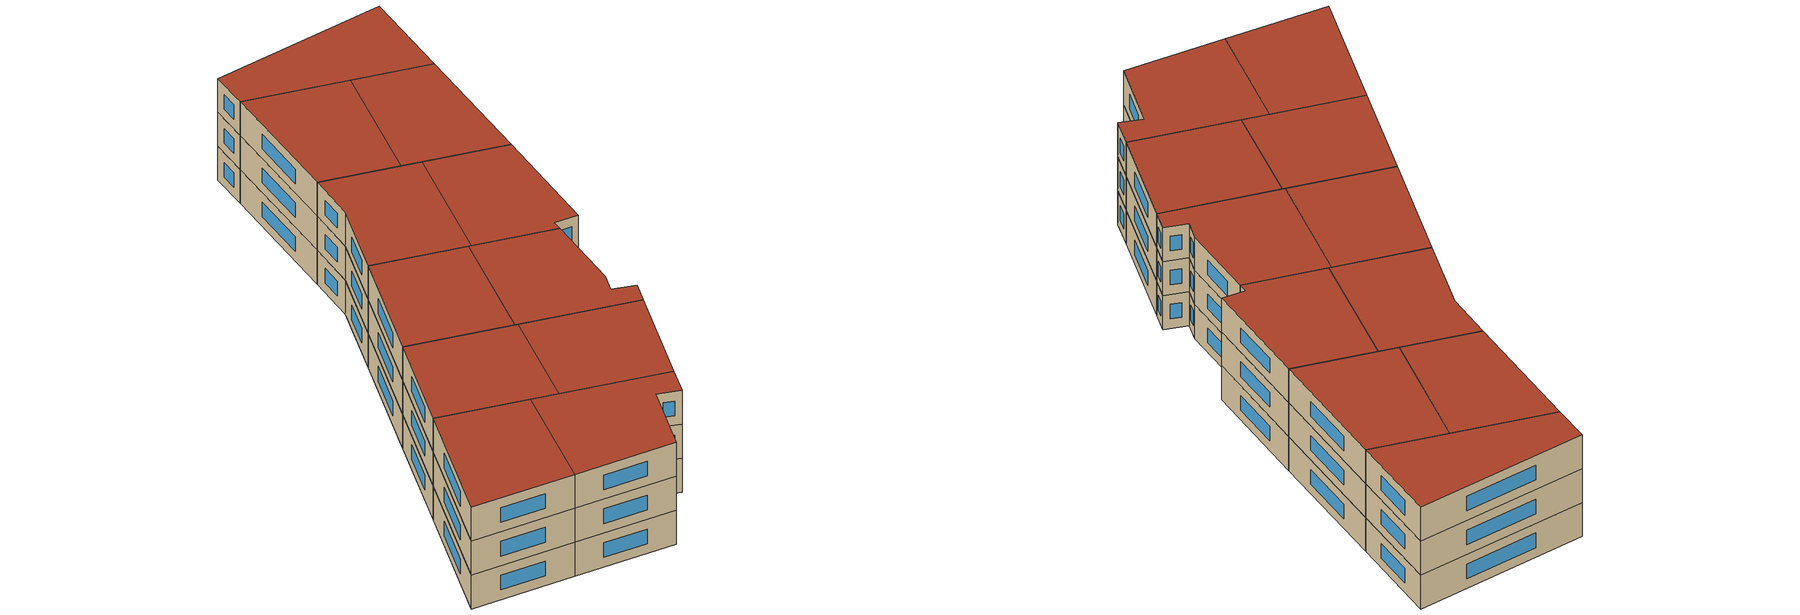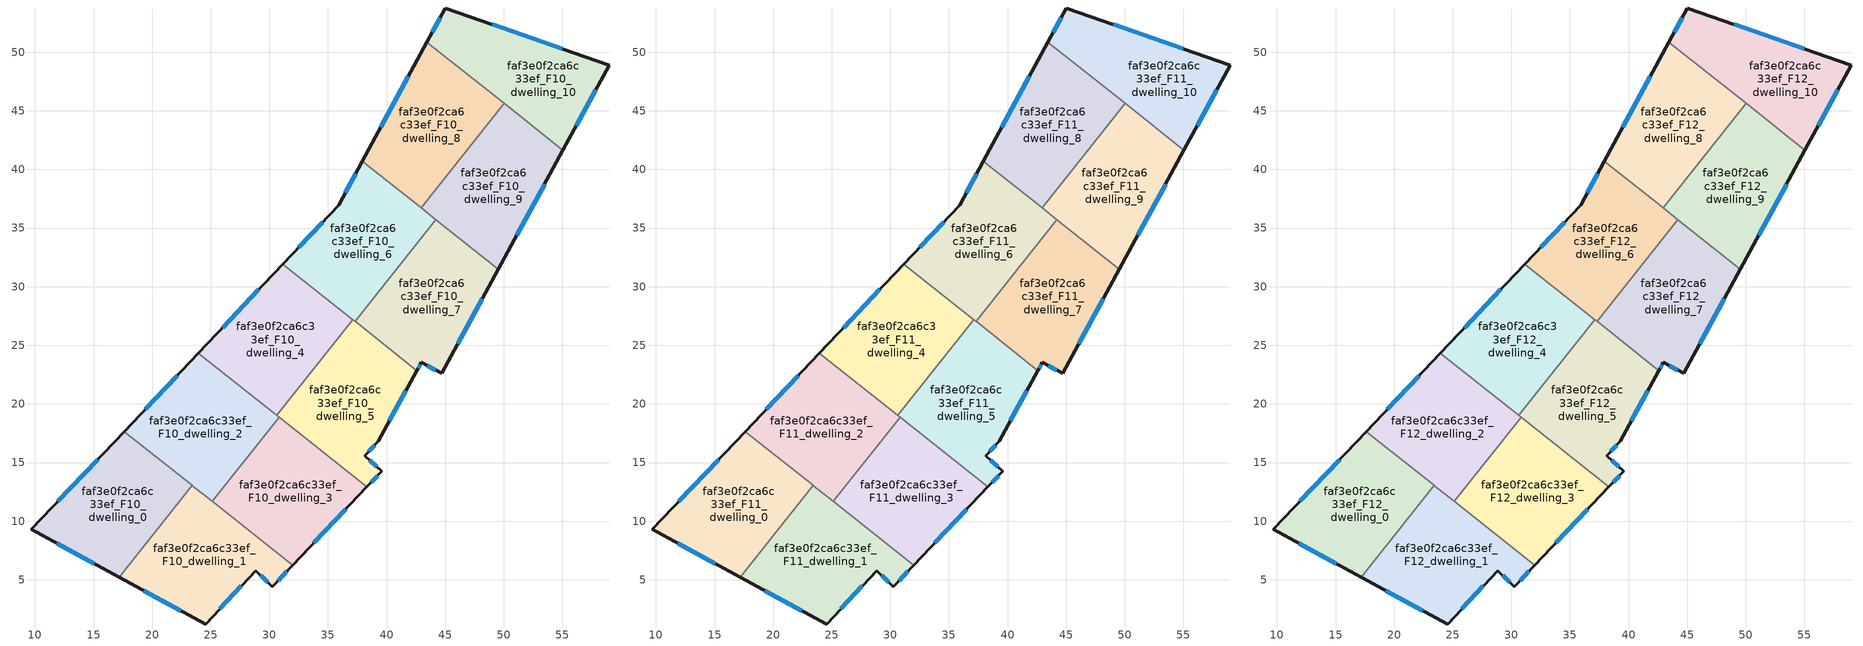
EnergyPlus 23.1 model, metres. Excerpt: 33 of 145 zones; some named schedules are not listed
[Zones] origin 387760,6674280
faf3e0f2ca6c33ef_F10_dwelling_0
 floor to faf3e0f2ca6c33ef_F9_dwelling_0 (EU_floor_Construction): 23.4,13.04 17.2,5.22 9.7,9.29 17.61,17.64 z30
 wall outside (EU_wall_Construction): 17.61,17.64 9.7,9.29 17.2,5.22 z30:33
 wall to faf3e0f2ca6c33ef_F10_dwelling_1 (EU_wall_Construction): 17.2,5.22 23.4,13.04 z30:33
 wall to faf3e0f2ca6c33ef_F10_dwelling_2 (EU_wall_Construction): 23.4,13.04 17.61,17.64 z30:33
 window (EU_Window_Construction): 11.84,8.13 15.05,6.38 / 15.35,15.25 11.96,11.67 z30.86:32.14
faf3e0f2ca6c33ef_F10_dwelling_1
 floor to faf3e0f2ca6c33ef_F9_dwelling_1 (EU_floor_Construction): 31.99,6.22 30.26,4.4 28.85,5.76 24.55,1.22 17.2,5.22 23.4,13.04 z30
 wall outside (EU_wall_Construction): 17.2,5.22 24.55,1.22 28.85,5.76 30.26,4.4 31.99,6.22 z30:33
 wall to faf3e0f2ca6c33ef_F10_dwelling_3 (EU_wall_Construction): 31.99,6.22 25.11,11.68 z30:33
 wall to faf3e0f2ca6c33ef_F10_dwelling_2 (EU_wall_Construction): 25.11,11.68 23.4,13.04 z30:33
 window (EU_Window_Construction): 19.3,4.08 22.45,2.36 / 30.76,4.92 31.49,5.7 / 29.25,5.37 29.86,4.79 / 25.78,2.52 27.62,4.46 z30.86:32.14
faf3e0f2ca6c33ef_F10_dwelling_10
 floor to faf3e0f2ca6c33ef_F9_dwelling_10 (EU_floor_Construction): 58.98,48.88 55.05,41.65 43.44,50.87 45.02,53.78 z30
 wall outside (EU_wall_Construction): 55.05,41.65 58.98,48.88 45.02,53.78 43.44,50.87 z30:33
 wall to faf3e0f2ca6c33ef_F10_dwelling_8 (EU_wall_Construction): 43.44,50.87 50.03,45.64 z30:33
 wall to faf3e0f2ca6c33ef_F10_dwelling_9 (EU_wall_Construction): 50.03,45.63 55.05,41.65 z30:33
 window (EU_Window_Construction): 54.99,50.28 49.01,52.38 / 56.17,43.72 57.86,46.82 / 44.57,52.95 43.89,51.7 z30.86:32.14
faf3e0f2ca6c33ef_F10_dwelling_2
 floor to faf3e0f2ca6c33ef_F9_dwelling_2 (EU_floor_Construction): 30.82,18.87 25.11,11.68 17.61,17.64 23.95,24.33 z30
 wall outside (EU_wall_Construction): 23.95,24.33 17.61,17.64 z30:33
 wall to faf3e0f2ca6c33ef_F10_dwelling_3 (EU_wall_Construction): 25.11,11.68 30.82,18.87 z30:33
 wall to faf3e0f2ca6c33ef_F10_dwelling_4 (EU_wall_Construction): 30.64,19.02 23.95,24.33 z30:33
 wall to faf3e0f2ca6c33ef_F10_dwelling_5 (EU_wall_Construction): 30.82,18.87 30.64,19.02 z30:33
 window (EU_Window_Construction): 22.14,22.42 19.42,19.55 z30.86:32.14
faf3e0f2ca6c33ef_F10_dwelling_3
 floor to faf3e0f2ca6c33ef_F9_dwelling_3 (EU_floor_Construction): 38.33,12.92 31.99,6.22 25.11,11.68 30.82,18.87 z30
 wall outside (EU_wall_Construction): 31.99,6.22 38.33,12.92 z30:33
 wall to faf3e0f2ca6c33ef_F10_dwelling_5 (EU_wall_Construction): 38.33,12.92 30.82,18.87 z30:33
 window (EU_Window_Construction): 33.8,8.14 36.52,11 z30.86:32.14
faf3e0f2ca6c33ef_F10_dwelling_4
 floor to faf3e0f2ca6c33ef_F9_dwelling_4 (EU_floor_Construction): 37.12,27.19 30.64,19.02 23.95,24.33 31.15,31.93 z30
 wall outside (EU_wall_Construction): 31.15,31.93 23.95,24.33 z30:33
 wall to faf3e0f2ca6c33ef_F10_dwelling_5 (EU_wall_Construction): 30.64,19.02 37.12,27.19 z30:33
 wall to faf3e0f2ca6c33ef_F10_dwelling_6 (EU_wall_Construction): 37.12,27.19 31.15,31.93 z30:33
 window (EU_Window_Construction): 29.09,29.76 26,26.5 z30.86:32.14
faf3e0f2ca6c33ef_F10_dwelling_5
 floor to faf3e0f2ca6c33ef_F9_dwelling_5 (EU_floor_Construction): 42.59,22.85 39.31,16.83 38.15,15.59 39.59,14.25 38.33,12.92 30.64,19.02 37.12,27.19 z30
 wall outside (EU_wall_Construction): 38.33,12.92 39.59,14.25 38.15,15.59 39.31,16.83 42.59,22.85 z30:33
 wall to faf3e0f2ca6c33ef_F10_dwelling_7 (EU_wall_Construction): 42.59,22.85 37.31,27.04 z30:33
 wall to faf3e0f2ca6c33ef_F10_dwelling_6 (EU_wall_Construction): 37.31,27.04 37.12,27.19 z30:33
 window (EU_Window_Construction): 40.25,18.55 41.65,21.13 / 38.48,15.94 38.98,16.47 / 39.18,14.63 38.56,15.21 / 38.69,13.3 39.23,13.87 z30.86:32.14
faf3e0f2ca6c33ef_F10_dwelling_6
 floor to faf3e0f2ca6c33ef_F9_dwelling_6 (EU_floor_Construction): 44.21,35.72 37.31,27.04 31.15,31.93 35.9,36.95 37.93,40.71 z30
 wall outside (EU_wall_Construction): 37.93,40.71 35.9,36.95 31.15,31.93 z30:33
 wall to faf3e0f2ca6c33ef_F10_dwelling_7 (EU_wall_Construction): 37.31,27.04 44.21,35.72 z30:33
 wall to faf3e0f2ca6c33ef_F10_dwelling_8 (EU_wall_Construction): 42.95,36.72 37.93,40.71 z30:33
 wall to faf3e0f2ca6c33ef_F10_dwelling_9 (EU_wall_Construction): 44.21,35.72 42.95,36.72 z30:33
 window (EU_Window_Construction): 37.35,39.63 36.48,38.03 / 34.54,35.52 32.5,33.37 z30.86:32.14
faf3e0f2ca6c33ef_F10_dwelling_7
 floor to faf3e0f2ca6c33ef_F9_dwelling_7 (EU_floor_Construction): 49.54,31.5 44.7,22.6 42.97,23.54 42.59,22.85 37.31,27.04 44.21,35.72 z30
 wall outside (EU_wall_Construction): 42.59,22.85 42.97,23.54 44.7,22.6 49.54,31.5 z30:33
 wall to faf3e0f2ca6c33ef_F10_dwelling_9 (EU_wall_Construction): 49.54,31.5 44.21,35.72 z30:33
 window (EU_Window_Construction): 46.08,25.14 48.16,28.96 / 43.46,23.27 44.21,22.87 / 42.7,23.05 42.86,23.34 z30.86:32.14
faf3e0f2ca6c33ef_F10_dwelling_8
 floor to faf3e0f2ca6c33ef_F9_dwelling_8 (EU_floor_Construction): 50.03,45.63 42.95,36.72 37.93,40.71 43.44,50.87 z30
 wall outside (EU_wall_Construction): 43.44,50.87 37.93,40.71 z30:33
 wall to faf3e0f2ca6c33ef_F10_dwelling_9 (EU_wall_Construction): 42.95,36.72 50.03,45.63 z30:33
 window (EU_Window_Construction): 41.87,47.96 39.51,43.61 z30.86:32.14
faf3e0f2ca6c33ef_F10_dwelling_9
 floor to faf3e0f2ca6c33ef_F9_dwelling_9 (EU_floor_Construction): 55.05,41.65 49.54,31.5 42.95,36.72 50.03,45.63 z30
 wall outside (EU_wall_Construction): 49.54,31.5 55.05,41.65 z30:33
 window (EU_Window_Construction): 51.11,34.4 53.47,38.75 z30.86:32.14
faf3e0f2ca6c33ef_F11_dwelling_0
 floor to faf3e0f2ca6c33ef_F10_dwelling_0 (EU_floor_Construction): 23.4,13.04 17.2,5.22 9.7,9.29 17.61,17.64 z33
 wall outside (EU_wall_Construction): 17.61,17.64 9.7,9.29 17.2,5.22 z33:36
 wall to faf3e0f2ca6c33ef_F11_dwelling_1 (EU_wall_Construction): 17.2,5.22 23.4,13.04 z33:36
 wall to faf3e0f2ca6c33ef_F11_dwelling_2 (EU_wall_Construction): 23.4,13.04 17.61,17.64 z33:36
 window (EU_Window_Construction): 11.84,8.13 15.05,6.38 / 15.35,15.25 11.96,11.67 z33.86:35.14
faf3e0f2ca6c33ef_F11_dwelling_1
 floor to faf3e0f2ca6c33ef_F10_dwelling_1 (EU_floor_Construction): 31.99,6.22 30.26,4.4 28.85,5.76 24.55,1.22 17.2,5.22 23.4,13.04 z33
 wall outside (EU_wall_Construction): 17.2,5.22 24.55,1.22 28.85,5.76 30.26,4.4 31.99,6.22 z33:36
 wall to faf3e0f2ca6c33ef_F11_dwelling_3 (EU_wall_Construction): 31.99,6.22 25.11,11.68 z33:36
 wall to faf3e0f2ca6c33ef_F11_dwelling_2 (EU_wall_Construction): 25.11,11.68 23.4,13.04 z33:36
 window (EU_Window_Construction): 19.3,4.08 22.45,2.36 / 30.76,4.92 31.49,5.7 / 29.25,5.37 29.86,4.79 / 25.78,2.52 27.62,4.46 z33.86:35.14
faf3e0f2ca6c33ef_F11_dwelling_10
 floor to faf3e0f2ca6c33ef_F10_dwelling_10 (EU_floor_Construction): 58.98,48.88 55.05,41.65 43.44,50.87 45.02,53.78 z33
 wall outside (EU_wall_Construction): 55.05,41.65 58.98,48.88 45.02,53.78 43.44,50.87 z33:36
 wall to faf3e0f2ca6c33ef_F11_dwelling_8 (EU_wall_Construction): 43.44,50.87 50.03,45.64 z33:36
 wall to faf3e0f2ca6c33ef_F11_dwelling_9 (EU_wall_Construction): 50.03,45.63 55.05,41.65 z33:36
 window (EU_Window_Construction): 54.99,50.28 49.01,52.38 / 56.17,43.72 57.86,46.82 / 44.57,52.95 43.89,51.7 z33.86:35.14
faf3e0f2ca6c33ef_F11_dwelling_2
 floor to faf3e0f2ca6c33ef_F10_dwelling_2 (EU_floor_Construction): 30.82,18.87 25.11,11.68 17.61,17.64 23.95,24.33 z33
 wall outside (EU_wall_Construction): 23.95,24.33 17.61,17.64 z33:36
 wall to faf3e0f2ca6c33ef_F11_dwelling_3 (EU_wall_Construction): 25.11,11.68 30.82,18.87 z33:36
 wall to faf3e0f2ca6c33ef_F11_dwelling_4 (EU_wall_Construction): 30.64,19.02 23.95,24.33 z33:36
 wall to faf3e0f2ca6c33ef_F11_dwelling_5 (EU_wall_Construction): 30.82,18.87 30.64,19.02 z33:36
 window (EU_Window_Construction): 22.14,22.42 19.42,19.55 z33.86:35.14
faf3e0f2ca6c33ef_F11_dwelling_3
 floor to faf3e0f2ca6c33ef_F10_dwelling_3 (EU_floor_Construction): 38.33,12.92 31.99,6.22 25.11,11.68 30.82,18.87 z33
 wall outside (EU_wall_Construction): 31.99,6.22 38.33,12.92 z33:36
 wall to faf3e0f2ca6c33ef_F11_dwelling_5 (EU_wall_Construction): 38.33,12.92 30.82,18.87 z33:36
 window (EU_Window_Construction): 33.8,8.14 36.52,11 z33.86:35.14
faf3e0f2ca6c33ef_F11_dwelling_4
 floor to faf3e0f2ca6c33ef_F10_dwelling_4 (EU_floor_Construction): 37.12,27.19 30.64,19.02 23.95,24.33 31.15,31.93 z33
 wall outside (EU_wall_Construction): 31.15,31.93 23.95,24.33 z33:36
 wall to faf3e0f2ca6c33ef_F11_dwelling_5 (EU_wall_Construction): 30.64,19.02 37.12,27.19 z33:36
 wall to faf3e0f2ca6c33ef_F11_dwelling_6 (EU_wall_Construction): 37.12,27.19 31.15,31.93 z33:36
 window (EU_Window_Construction): 29.09,29.76 26,26.5 z33.86:35.14
faf3e0f2ca6c33ef_F11_dwelling_5
 floor to faf3e0f2ca6c33ef_F10_dwelling_5 (EU_floor_Construction): 42.59,22.85 39.31,16.83 38.15,15.59 39.59,14.25 38.33,12.92 30.64,19.02 37.12,27.19 z33
 wall outside (EU_wall_Construction): 38.33,12.92 39.59,14.25 38.15,15.59 39.31,16.83 42.59,22.85 z33:36
 wall to faf3e0f2ca6c33ef_F11_dwelling_7 (EU_wall_Construction): 42.59,22.85 37.31,27.04 z33:36
 wall to faf3e0f2ca6c33ef_F11_dwelling_6 (EU_wall_Construction): 37.31,27.04 37.12,27.19 z33:36
 window (EU_Window_Construction): 40.25,18.55 41.65,21.13 / 38.48,15.94 38.98,16.47 / 39.18,14.63 38.56,15.21 / 38.69,13.3 39.23,13.87 z33.86:35.14
faf3e0f2ca6c33ef_F11_dwelling_6
 floor to faf3e0f2ca6c33ef_F10_dwelling_6 (EU_floor_Construction): 44.21,35.72 37.31,27.04 31.15,31.93 35.9,36.95 37.93,40.71 z33
 wall outside (EU_wall_Construction): 37.93,40.71 35.9,36.95 31.15,31.93 z33:36
 wall to faf3e0f2ca6c33ef_F11_dwelling_7 (EU_wall_Construction): 37.31,27.04 44.21,35.72 z33:36
 wall to faf3e0f2ca6c33ef_F11_dwelling_8 (EU_wall_Construction): 42.95,36.72 37.93,40.71 z33:36
 wall to faf3e0f2ca6c33ef_F11_dwelling_9 (EU_wall_Construction): 44.21,35.72 42.95,36.72 z33:36
 window (EU_Window_Construction): 37.35,39.63 36.48,38.03 / 34.54,35.52 32.5,33.37 z33.86:35.14
faf3e0f2ca6c33ef_F11_dwelling_7
 floor to faf3e0f2ca6c33ef_F10_dwelling_7 (EU_floor_Construction): 49.54,31.5 44.7,22.6 42.97,23.54 42.59,22.85 37.31,27.04 44.21,35.72 z33
 wall outside (EU_wall_Construction): 42.59,22.85 42.97,23.54 44.7,22.6 49.54,31.5 z33:36
 wall to faf3e0f2ca6c33ef_F11_dwelling_9 (EU_wall_Construction): 49.54,31.5 44.21,35.72 z33:36
 window (EU_Window_Construction): 46.08,25.14 48.16,28.96 / 43.46,23.27 44.21,22.87 / 42.7,23.05 42.86,23.34 z33.86:35.14
faf3e0f2ca6c33ef_F11_dwelling_8
 floor to faf3e0f2ca6c33ef_F10_dwelling_8 (EU_floor_Construction): 50.03,45.63 42.95,36.72 37.93,40.71 43.44,50.87 z33
 wall outside (EU_wall_Construction): 43.44,50.87 37.93,40.71 z33:36
 wall to faf3e0f2ca6c33ef_F11_dwelling_9 (EU_wall_Construction): 42.95,36.72 50.03,45.63 z33:36
 window (EU_Window_Construction): 41.87,47.96 39.51,43.61 z33.86:35.14
faf3e0f2ca6c33ef_F11_dwelling_9
 floor to faf3e0f2ca6c33ef_F10_dwelling_9 (EU_floor_Construction): 55.05,41.65 49.54,31.5 42.95,36.72 50.03,45.63 z33
 wall outside (EU_wall_Construction): 49.54,31.5 55.05,41.65 z33:36
 window (EU_Window_Construction): 51.11,34.4 53.47,38.75 z33.86:35.14
faf3e0f2ca6c33ef_F12_dwelling_0
 floor to faf3e0f2ca6c33ef_F11_dwelling_0 (EU_floor_Construction): 23.4,13.04 17.2,5.22 9.7,9.29 17.61,17.64 z36
 wall outside (EU_wall_Construction): 17.61,17.64 9.7,9.29 17.2,5.22 z36:39
 wall to faf3e0f2ca6c33ef_F12_dwelling_1 (EU_wall_Construction): 17.2,5.22 23.4,13.04 z36:39
 wall to faf3e0f2ca6c33ef_F12_dwelling_2 (EU_wall_Construction): 23.4,13.04 17.61,17.64 z36:39
 window (EU_Window_Construction): 11.84,8.13 15.05,6.38 / 15.35,15.25 11.96,11.67 z36.86:38.14
 roof outside (EU_roof_Construction): 17.2,5.22 23.4,13.04 17.61,17.64 9.7,9.29 z39
faf3e0f2ca6c33ef_F12_dwelling_1
 floor to faf3e0f2ca6c33ef_F11_dwelling_1 (EU_floor_Construction): 31.99,6.22 30.26,4.4 28.85,5.76 24.55,1.22 17.2,5.22 23.4,13.04 z36
 wall outside (EU_wall_Construction): 17.2,5.22 24.55,1.22 28.85,5.76 30.26,4.4 31.99,6.22 z36:39
 wall to faf3e0f2ca6c33ef_F12_dwelling_3 (EU_wall_Construction): 31.99,6.22 25.11,11.68 z36:39
 wall to faf3e0f2ca6c33ef_F12_dwelling_2 (EU_wall_Construction): 25.11,11.68 23.4,13.04 z36:39
 window (EU_Window_Construction): 19.3,4.08 22.45,2.36 / 30.76,4.92 31.49,5.7 / 29.25,5.37 29.86,4.79 / 25.78,2.52 27.62,4.46 z36.86:38.14
 roof outside (EU_roof_Construction): 30.26,4.4 31.99,6.22 23.4,13.04 17.2,5.22 24.55,1.22 28.85,5.76 z39
faf3e0f2ca6c33ef_F12_dwelling_10
 floor to faf3e0f2ca6c33ef_F11_dwelling_10 (EU_floor_Construction): 58.98,48.88 55.05,41.65 43.44,50.87 45.02,53.78 z36
 wall outside (EU_wall_Construction): 55.05,41.65 58.98,48.88 45.02,53.78 43.44,50.87 z36:39
 wall to faf3e0f2ca6c33ef_F12_dwelling_8 (EU_wall_Construction): 43.44,50.87 50.03,45.64 z36:39
 wall to faf3e0f2ca6c33ef_F12_dwelling_9 (EU_wall_Construction): 50.03,45.63 55.05,41.65 z36:39
 window (EU_Window_Construction): 54.99,50.28 49.01,52.38 / 56.17,43.72 57.86,46.82 / 44.57,52.95 43.89,51.7 z36.86:38.14
 roof outside (EU_roof_Construction): 55.05,41.65 58.98,48.88 45.02,53.78 43.44,50.87 z39
faf3e0f2ca6c33ef_F12_dwelling_2
 floor to faf3e0f2ca6c33ef_F11_dwelling_2 (EU_floor_Construction): 30.82,18.87 25.11,11.68 17.61,17.64 23.95,24.33 z36
 wall outside (EU_wall_Construction): 23.95,24.33 17.61,17.64 z36:39
 wall to faf3e0f2ca6c33ef_F12_dwelling_3 (EU_wall_Construction): 25.11,11.68 30.82,18.87 z36:39
 wall to faf3e0f2ca6c33ef_F12_dwelling_4 (EU_wall_Construction): 30.64,19.02 23.95,24.33 z36:39
 wall to faf3e0f2ca6c33ef_F12_dwelling_5 (EU_wall_Construction): 30.82,18.87 30.64,19.02 z36:39
 window (EU_Window_Construction): 22.14,22.42 19.42,19.55 z36.86:38.14
 roof outside (EU_roof_Construction): 25.11,11.68 30.82,18.87 23.95,24.33 17.61,17.64 z39
faf3e0f2ca6c33ef_F12_dwelling_3
 floor to faf3e0f2ca6c33ef_F11_dwelling_3 (EU_floor_Construction): 38.33,12.92 31.99,6.22 25.11,11.68 30.82,18.87 z36
 wall outside (EU_wall_Construction): 31.99,6.22 38.33,12.92 z36:39
 wall to faf3e0f2ca6c33ef_F12_dwelling_5 (EU_wall_Construction): 38.33,12.92 30.82,18.87 z36:39
 window (EU_Window_Construction): 33.8,8.14 36.52,11 z36.86:38.14
 roof outside (EU_roof_Construction): 31.99,6.22 38.33,12.92 30.82,18.87 25.11,11.68 z39
faf3e0f2ca6c33ef_F12_dwelling_4
 floor to faf3e0f2ca6c33ef_F11_dwelling_4 (EU_floor_Construction): 37.12,27.19 30.64,19.02 23.95,24.33 31.15,31.93 z36
 wall outside (EU_wall_Construction): 31.15,31.93 23.95,24.33 z36:39
 wall to faf3e0f2ca6c33ef_F12_dwelling_5 (EU_wall_Construction): 30.64,19.02 37.12,27.19 z36:39
 wall to faf3e0f2ca6c33ef_F12_dwelling_6 (EU_wall_Construction): 37.12,27.19 31.15,31.93 z36:39
 window (EU_Window_Construction): 29.09,29.76 26,26.5 z36.86:38.14
 roof outside (EU_roof_Construction): 30.64,19.02 37.12,27.19 31.15,31.93 23.95,24.33 z39
faf3e0f2ca6c33ef_F12_dwelling_5
 floor to faf3e0f2ca6c33ef_F11_dwelling_5 (EU_floor_Construction): 42.59,22.85 39.31,16.83 38.15,15.59 39.59,14.25 38.33,12.92 30.64,19.02 37.12,27.19 z36
 wall outside (EU_wall_Construction): 38.33,12.92 39.59,14.25 38.15,15.59 39.31,16.83 42.59,22.85 z36:39
 wall to faf3e0f2ca6c33ef_F12_dwelling_7 (EU_wall_Construction): 42.59,22.85 37.31,27.04 z36:39
 wall to faf3e0f2ca6c33ef_F12_dwelling_6 (EU_wall_Construction): 37.31,27.04 37.12,27.19 z36:39
 window (EU_Window_Construction): 40.25,18.55 41.65,21.13 / 38.48,15.94 38.98,16.47 / 39.18,14.63 38.56,15.21 / 38.69,13.3 39.23,13.87 z36.86:38.14
 roof outside (EU_roof_Construction): 39.59,14.25 38.15,15.59 39.31,16.83 42.59,22.85 37.12,27.19 30.64,19.02 38.33,12.92 z39
faf3e0f2ca6c33ef_F12_dwelling_6
 floor to faf3e0f2ca6c33ef_F11_dwelling_6 (EU_floor_Construction): 44.21,35.72 37.31,27.04 31.15,31.93 35.9,36.95 37.93,40.71 z36
 wall outside (EU_wall_Construction): 37.93,40.71 35.9,36.95 31.15,31.93 z36:39
 wall to faf3e0f2ca6c33ef_F12_dwelling_7 (EU_wall_Construction): 37.31,27.04 44.21,35.72 z36:39
 wall to faf3e0f2ca6c33ef_F12_dwelling_8 (EU_wall_Construction): 42.95,36.72 37.93,40.71 z36:39
 wall to faf3e0f2ca6c33ef_F12_dwelling_9 (EU_wall_Construction): 44.21,35.72 42.95,36.72 z36:39
 window (EU_Window_Construction): 37.35,39.63 36.48,38.03 / 34.54,35.52 32.5,33.37 z36.86:38.14
 roof outside (EU_roof_Construction): 37.31,27.04 44.21,35.72 37.93,40.71 35.9,36.95 31.15,31.93 z39
faf3e0f2ca6c33ef_F12_dwelling_7
 floor to faf3e0f2ca6c33ef_F11_dwelling_7 (EU_floor_Construction): 49.54,31.5 44.7,22.6 42.97,23.54 42.59,22.85 37.31,27.04 44.21,35.72 z36
 wall outside (EU_wall_Construction): 42.59,22.85 42.97,23.54 44.7,22.6 49.54,31.5 z36:39
 wall to faf3e0f2ca6c33ef_F12_dwelling_9 (EU_wall_Construction): 49.54,31.5 44.21,35.72 z36:39
 window (EU_Window_Construction): 46.08,25.14 48.16,28.96 / 43.46,23.27 44.21,22.87 / 42.7,23.05 42.86,23.34 z36.86:38.14
 roof outside (EU_roof_Construction): 44.7,22.6 49.54,31.5 44.21,35.72 37.31,27.04 42.59,22.85 42.97,23.54 z39
faf3e0f2ca6c33ef_F12_dwelling_8
 floor to faf3e0f2ca6c33ef_F11_dwelling_8 (EU_floor_Construction): 50.03,45.63 42.95,36.72 37.93,40.71 43.44,50.87 z36
 wall outside (EU_wall_Construction): 43.44,50.87 37.93,40.71 z36:39
 wall to faf3e0f2ca6c33ef_F12_dwelling_9 (EU_wall_Construction): 42.95,36.72 50.03,45.63 z36:39
 window (EU_Window_Construction): 41.87,47.96 39.51,43.61 z36.86:38.14
 roof outside (EU_roof_Construction): 42.95,36.72 50.03,45.63 43.44,50.87 37.93,40.71 z39
faf3e0f2ca6c33ef_F12_dwelling_9
 floor to faf3e0f2ca6c33ef_F11_dwelling_9 (EU_floor_Construction): 55.05,41.65 49.54,31.5 42.95,36.72 50.03,45.63 z36
 wall outside (EU_wall_Construction): 49.54,31.5 55.05,41.65 z36:39
 window (EU_Window_Construction): 51.11,34.4 53.47,38.75 z36.86:38.14
 roof outside (EU_roof_Construction): 49.54,31.5 55.05,41.65 50.03,45.63 42.95,36.72 z39
[Building]
EU S2 Campaign: North Axis=0; Terrain=City; Solar Distribution=FullExterior
[Site:Location]
Helsinki-Vantaa.AP: Latitude=60.317; Longitude=24.963; Time Zone=2; Elevation=54.6
[SizingPeriod:WeatherFileDays]
AnnualSizingPeriod: Begin Month=1; Begin Day of Month=1; End Month=12; End Day of Month=31; Day of Week for Start Day=Monday; Use Weather File Daylight Saving Period=No; Use Weather File Rain and Snow Indicators=No
[MATERIAL]
EU_InternalMass_Material: Roughness=MediumRough; Thickness=0.1; Conductivity=1; Density=1800; Specific Heat=900; Thermal Absorptance=0.9; Solar Absorptance=0.7; Visible Absorptance=0.7
[MATERIAL:NOMASS] Roughness=MediumRough; Thermal Absorptance=0.9; Solar Absorptance=0.7; Visible Absorptance=0.7
Name | Thermal Resistance
EU_wall_NoMass | 5.91765
EU_roof_NoMass | 11.1778
EU_floor_NoMass | 6.2875
[WINDOWMATERIAL:SIMPLEGLAZINGSYSTEM]
EU_Window_SimpleGlazing: UFactor=0.994035; Solar Heat Gain Coefficient=0.7; Visible Transmittance=0.7
[CONSTRUCTION]
EU_wall_Construction: EU_wall_NoMass
EU_roof_Construction: EU_roof_NoMass
EU_floor_Construction: EU_floor_NoMass
EU_Window_Construction: EU_Window_SimpleGlazing
EU_InternalMass_Construction: EU_InternalMass_Material
[ZONE] Type=1; Multiplier=1; Ceiling Height=autocalculate; Floor Area=autocalculate; Part of Total Floor Area=Yes
Name | Volume
faf3e0f2ca6c33ef_F10_dwelling_0; faf3e0f2ca6c33ef_F11_dwelling_0; faf3e0f2ca6c33ef_F12_dwelling_0 | 252.906
faf3e0f2ca6c33ef_F10_dwelling_1; faf3e0f2ca6c33ef_F11_dwelling_1; faf3e0f2ca6c33ef_F12_dwelling_1; faf3e0f2ca6c33ef_F10_dwelling_9; faf3e0f2ca6c33ef_F11_dwelling_9; faf3e0f2ca6c33ef_F12_dwelling_9 | 252.913
faf3e0f2ca6c33ef_F10_dwelling_10; faf3e0f2ca6c33ef_F11_dwelling_10; faf3e0f2ca6c33ef_F12_dwelling_10 | 252.929
faf3e0f2ca6c33ef_F10_dwelling_2; faf3e0f2ca6c33ef_F11_dwelling_2; faf3e0f2ca6c33ef_F12_dwelling_2 | 252.935
faf3e0f2ca6c33ef_F10_dwelling_3; faf3e0f2ca6c33ef_F11_dwelling_3; faf3e0f2ca6c33ef_F12_dwelling_3 | 252.914
faf3e0f2ca6c33ef_F10_dwelling_4; faf3e0f2ca6c33ef_F11_dwelling_4; faf3e0f2ca6c33ef_F12_dwelling_4 | 252.932
faf3e0f2ca6c33ef_F10_dwelling_5; faf3e0f2ca6c33ef_F11_dwelling_5; faf3e0f2ca6c33ef_F12_dwelling_5 | 252.905
faf3e0f2ca6c33ef_F10_dwelling_6; faf3e0f2ca6c33ef_F11_dwelling_6; faf3e0f2ca6c33ef_F12_dwelling_6; faf3e0f2ca6c33ef_F10_dwelling_8; faf3e0f2ca6c33ef_F11_dwelling_8; faf3e0f2ca6c33ef_F12_dwelling_8 | 252.928
faf3e0f2ca6c33ef_F10_dwelling_7; faf3e0f2ca6c33ef_F11_dwelling_7; faf3e0f2ca6c33ef_F12_dwelling_7 | 252.897
[INTERNALMASS] Construction=EU_InternalMass_Construction
Name | Zone or ZoneList | Surface Area
faf3e0f2ca6c33ef_F10_dwelling_0_EU_InternalMass | faf3e0f2ca6c33ef_F10_dwelling_0 | 84.3008
faf3e0f2ca6c33ef_F10_dwelling_1_EU_InternalMass | faf3e0f2ca6c33ef_F10_dwelling_1 | 84.3035
faf3e0f2ca6c33ef_F10_dwelling_2_EU_InternalMass | faf3e0f2ca6c33ef_F10_dwelling_2 | 84.3136
faf3e0f2ca6c33ef_F10_dwelling_3_EU_InternalMass | faf3e0f2ca6c33ef_F10_dwelling_3 | 84.3043
faf3e0f2ca6c33ef_F10_dwelling_4_EU_InternalMass | faf3e0f2ca6c33ef_F10_dwelling_4 | 84.3111
faf3e0f2ca6c33ef_F10_dwelling_5_EU_InternalMass | faf3e0f2ca6c33ef_F10_dwelling_5 | 84.3019
faf3e0f2ca6c33ef_F10_dwelling_6_EU_InternalMass | faf3e0f2ca6c33ef_F10_dwelling_6 | 84.3084
faf3e0f2ca6c33ef_F10_dwelling_7_EU_InternalMass | faf3e0f2ca6c33ef_F10_dwelling_7 | 84.2996
faf3e0f2ca6c33ef_F10_dwelling_8_EU_InternalMass | faf3e0f2ca6c33ef_F10_dwelling_8 | 84.3101
faf3e0f2ca6c33ef_F10_dwelling_9_EU_InternalMass | faf3e0f2ca6c33ef_F10_dwelling_9 | 84.3055
faf3e0f2ca6c33ef_F10_dwelling_10_EU_InternalMass | faf3e0f2ca6c33ef_F10_dwelling_10 | 84.3094
faf3e0f2ca6c33ef_F11_dwelling_0_EU_InternalMass | faf3e0f2ca6c33ef_F11_dwelling_0 | 84.3008
faf3e0f2ca6c33ef_F11_dwelling_1_EU_InternalMass | faf3e0f2ca6c33ef_F11_dwelling_1 | 84.3035
faf3e0f2ca6c33ef_F11_dwelling_2_EU_InternalMass | faf3e0f2ca6c33ef_F11_dwelling_2 | 84.3136
faf3e0f2ca6c33ef_F11_dwelling_3_EU_InternalMass | faf3e0f2ca6c33ef_F11_dwelling_3 | 84.3043
faf3e0f2ca6c33ef_F11_dwelling_4_EU_InternalMass | faf3e0f2ca6c33ef_F11_dwelling_4 | 84.3111
faf3e0f2ca6c33ef_F11_dwelling_5_EU_InternalMass | faf3e0f2ca6c33ef_F11_dwelling_5 | 84.3019
faf3e0f2ca6c33ef_F11_dwelling_6_EU_InternalMass | faf3e0f2ca6c33ef_F11_dwelling_6 | 84.3084
faf3e0f2ca6c33ef_F11_dwelling_7_EU_InternalMass | faf3e0f2ca6c33ef_F11_dwelling_7 | 84.2996
faf3e0f2ca6c33ef_F11_dwelling_8_EU_InternalMass | faf3e0f2ca6c33ef_F11_dwelling_8 | 84.3101
faf3e0f2ca6c33ef_F11_dwelling_9_EU_InternalMass | faf3e0f2ca6c33ef_F11_dwelling_9 | 84.3055
faf3e0f2ca6c33ef_F11_dwelling_10_EU_InternalMass | faf3e0f2ca6c33ef_F11_dwelling_10 | 84.3094
faf3e0f2ca6c33ef_F12_dwelling_0_EU_InternalMass | faf3e0f2ca6c33ef_F12_dwelling_0 | 84.3008
faf3e0f2ca6c33ef_F12_dwelling_1_EU_InternalMass | faf3e0f2ca6c33ef_F12_dwelling_1 | 84.3035
faf3e0f2ca6c33ef_F12_dwelling_2_EU_InternalMass | faf3e0f2ca6c33ef_F12_dwelling_2 | 84.3136
faf3e0f2ca6c33ef_F12_dwelling_3_EU_InternalMass | faf3e0f2ca6c33ef_F12_dwelling_3 | 84.3043
faf3e0f2ca6c33ef_F12_dwelling_4_EU_InternalMass | faf3e0f2ca6c33ef_F12_dwelling_4 | 84.3111
faf3e0f2ca6c33ef_F12_dwelling_5_EU_InternalMass | faf3e0f2ca6c33ef_F12_dwelling_5 | 84.3019
faf3e0f2ca6c33ef_F12_dwelling_6_EU_InternalMass | faf3e0f2ca6c33ef_F12_dwelling_6 | 84.3084
faf3e0f2ca6c33ef_F12_dwelling_7_EU_InternalMass | faf3e0f2ca6c33ef_F12_dwelling_7 | 84.2996
faf3e0f2ca6c33ef_F12_dwelling_8_EU_InternalMass | faf3e0f2ca6c33ef_F12_dwelling_8 | 84.3101
faf3e0f2ca6c33ef_F12_dwelling_9_EU_InternalMass | faf3e0f2ca6c33ef_F12_dwelling_9 | 84.3055
faf3e0f2ca6c33ef_F12_dwelling_10_EU_InternalMass | faf3e0f2ca6c33ef_F12_dwelling_10 | 84.3094
[OTHEREQUIPMENT] Fuel Type=Electricity; Design Level Calculation Method=Watts/Area; Power per Zone Floor Area=1; Fraction Latent=0; Fraction Radiant=0; Fraction Lost=0; Carbon Dioxide Generation Rate=0; EndUse Subcategory=EU_Step8_InternalGains
Name | Zone or ZoneList or Space or SpaceList | Schedule
EU_Step8_InternalGain_faf3e0f2ca6c33ef_F10_dwelling_0_f000 | faf3e0f2ca6c33ef_F10_dwelling_0 | EU_Step8_GainSchedule_faf3e0f2ca6c33ef_F10_dwelling_0_f000
EU_Step8_InternalGain_faf3e0f2ca6c33ef_F10_dwelling_1_f000 | faf3e0f2ca6c33ef_F10_dwelling_1 | EU_Step8_GainSchedule_faf3e0f2ca6c33ef_F10_dwelling_1_f000
EU_Step8_InternalGain_faf3e0f2ca6c33ef_F10_dwelling_2_f000 | faf3e0f2ca6c33ef_F10_dwelling_2 | EU_Step8_GainSchedule_faf3e0f2ca6c33ef_F10_dwelling_2_f000
EU_Step8_InternalGain_faf3e0f2ca6c33ef_F10_dwelling_3_f000 | faf3e0f2ca6c33ef_F10_dwelling_3 | EU_Step8_GainSchedule_faf3e0f2ca6c33ef_F10_dwelling_3_f000
EU_Step8_InternalGain_faf3e0f2ca6c33ef_F10_dwelling_4_f000 | faf3e0f2ca6c33ef_F10_dwelling_4 | EU_Step8_GainSchedule_faf3e0f2ca6c33ef_F10_dwelling_4_f000
EU_Step8_InternalGain_faf3e0f2ca6c33ef_F10_dwelling_5_f000 | faf3e0f2ca6c33ef_F10_dwelling_5 | EU_Step8_GainSchedule_faf3e0f2ca6c33ef_F10_dwelling_5_f000
EU_Step8_InternalGain_faf3e0f2ca6c33ef_F10_dwelling_6_f000 | faf3e0f2ca6c33ef_F10_dwelling_6 | EU_Step8_GainSchedule_faf3e0f2ca6c33ef_F10_dwelling_6_f000
EU_Step8_InternalGain_faf3e0f2ca6c33ef_F10_dwelling_7_f000 | faf3e0f2ca6c33ef_F10_dwelling_7 | EU_Step8_GainSchedule_faf3e0f2ca6c33ef_F10_dwelling_7_f000
EU_Step8_InternalGain_faf3e0f2ca6c33ef_F10_dwelling_8_f000 | faf3e0f2ca6c33ef_F10_dwelling_8 | EU_Step8_GainSchedule_faf3e0f2ca6c33ef_F10_dwelling_8_f000
EU_Step8_InternalGain_faf3e0f2ca6c33ef_F10_dwelling_9_f000 | faf3e0f2ca6c33ef_F10_dwelling_9 | EU_Step8_GainSchedule_faf3e0f2ca6c33ef_F10_dwelling_9_f000
EU_Step8_InternalGain_faf3e0f2ca6c33ef_F10_dwelling_10_f000 | faf3e0f2ca6c33ef_F10_dwelling_10 | EU_Step8_GainSchedule_faf3e0f2ca6c33ef_F10_dwelling_10_f000
EU_Step8_InternalGain_faf3e0f2ca6c33ef_F11_dwelling_0_f000 | faf3e0f2ca6c33ef_F11_dwelling_0 | EU_Step8_GainSchedule_faf3e0f2ca6c33ef_F11_dwelling_0_f000
EU_Step8_InternalGain_faf3e0f2ca6c33ef_F11_dwelling_1_f000 | faf3e0f2ca6c33ef_F11_dwelling_1 | EU_Step8_GainSchedule_faf3e0f2ca6c33ef_F11_dwelling_1_f000
EU_Step8_InternalGain_faf3e0f2ca6c33ef_F11_dwelling_2_f000 | faf3e0f2ca6c33ef_F11_dwelling_2 | EU_Step8_GainSchedule_faf3e0f2ca6c33ef_F11_dwelling_2_f000
EU_Step8_InternalGain_faf3e0f2ca6c33ef_F11_dwelling_3_f000 | faf3e0f2ca6c33ef_F11_dwelling_3 | EU_Step8_GainSchedule_faf3e0f2ca6c33ef_F11_dwelling_3_f000
EU_Step8_InternalGain_faf3e0f2ca6c33ef_F11_dwelling_4_f000 | faf3e0f2ca6c33ef_F11_dwelling_4 | EU_Step8_GainSchedule_faf3e0f2ca6c33ef_F11_dwelling_4_f000
EU_Step8_InternalGain_faf3e0f2ca6c33ef_F11_dwelling_5_f000 | faf3e0f2ca6c33ef_F11_dwelling_5 | EU_Step8_GainSchedule_faf3e0f2ca6c33ef_F11_dwelling_5_f000
EU_Step8_InternalGain_faf3e0f2ca6c33ef_F11_dwelling_6_f000 | faf3e0f2ca6c33ef_F11_dwelling_6 | EU_Step8_GainSchedule_faf3e0f2ca6c33ef_F11_dwelling_6_f000
EU_Step8_InternalGain_faf3e0f2ca6c33ef_F11_dwelling_7_f000 | faf3e0f2ca6c33ef_F11_dwelling_7 | EU_Step8_GainSchedule_faf3e0f2ca6c33ef_F11_dwelling_7_f000
EU_Step8_InternalGain_faf3e0f2ca6c33ef_F11_dwelling_8_f000 | faf3e0f2ca6c33ef_F11_dwelling_8 | EU_Step8_GainSchedule_faf3e0f2ca6c33ef_F11_dwelling_8_f000
EU_Step8_InternalGain_faf3e0f2ca6c33ef_F11_dwelling_9_f000 | faf3e0f2ca6c33ef_F11_dwelling_9 | EU_Step8_GainSchedule_faf3e0f2ca6c33ef_F11_dwelling_9_f000
EU_Step8_InternalGain_faf3e0f2ca6c33ef_F11_dwelling_10_f000 | faf3e0f2ca6c33ef_F11_dwelling_10 | EU_Step8_GainSchedule_faf3e0f2ca6c33ef_F11_dwelling_10_f000
EU_Step8_InternalGain_faf3e0f2ca6c33ef_F12_dwelling_0_f000 | faf3e0f2ca6c33ef_F12_dwelling_0 | EU_Step8_GainSchedule_faf3e0f2ca6c33ef_F12_dwelling_0_f000
EU_Step8_InternalGain_faf3e0f2ca6c33ef_F12_dwelling_1_f000 | faf3e0f2ca6c33ef_F12_dwelling_1 | EU_Step8_GainSchedule_faf3e0f2ca6c33ef_F12_dwelling_1_f000
EU_Step8_InternalGain_faf3e0f2ca6c33ef_F12_dwelling_2_f000 | faf3e0f2ca6c33ef_F12_dwelling_2 | EU_Step8_GainSchedule_faf3e0f2ca6c33ef_F12_dwelling_2_f000
EU_Step8_InternalGain_faf3e0f2ca6c33ef_F12_dwelling_3_f000 | faf3e0f2ca6c33ef_F12_dwelling_3 | EU_Step8_GainSchedule_faf3e0f2ca6c33ef_F12_dwelling_3_f000
EU_Step8_InternalGain_faf3e0f2ca6c33ef_F12_dwelling_4_f000 | faf3e0f2ca6c33ef_F12_dwelling_4 | EU_Step8_GainSchedule_faf3e0f2ca6c33ef_F12_dwelling_4_f000
EU_Step8_InternalGain_faf3e0f2ca6c33ef_F12_dwelling_5_f000 | faf3e0f2ca6c33ef_F12_dwelling_5 | EU_Step8_GainSchedule_faf3e0f2ca6c33ef_F12_dwelling_5_f000
EU_Step8_InternalGain_faf3e0f2ca6c33ef_F12_dwelling_6_f000 | faf3e0f2ca6c33ef_F12_dwelling_6 | EU_Step8_GainSchedule_faf3e0f2ca6c33ef_F12_dwelling_6_f000
EU_Step8_InternalGain_faf3e0f2ca6c33ef_F12_dwelling_7_f000 | faf3e0f2ca6c33ef_F12_dwelling_7 | EU_Step8_GainSchedule_faf3e0f2ca6c33ef_F12_dwelling_7_f000
EU_Step8_InternalGain_faf3e0f2ca6c33ef_F12_dwelling_8_f000 | faf3e0f2ca6c33ef_F12_dwelling_8 | EU_Step8_GainSchedule_faf3e0f2ca6c33ef_F12_dwelling_8_f000
EU_Step8_InternalGain_faf3e0f2ca6c33ef_F12_dwelling_9_f000 | faf3e0f2ca6c33ef_F12_dwelling_9 | EU_Step8_GainSchedule_faf3e0f2ca6c33ef_F12_dwelling_9_f000
EU_Step8_InternalGain_faf3e0f2ca6c33ef_F12_dwelling_10_f000 | faf3e0f2ca6c33ef_F12_dwelling_10 | EU_Step8_GainSchedule_faf3e0f2ca6c33ef_F12_dwelling_10_f000
[ZONEVENTILATION:DESIGNFLOWRATE] Schedule=EU_AlwaysOn; Design Flow Rate Calculation Method=AirChanges/Hour; Air Changes per Hour=0.596421; Ventilation Type=Natural; Fan Pressure Rise=0; Fan Total Efficiency=1; Constant Term Coefficient=1; Temperature Term Coefficient=0; Velocity Term Coefficient=0; Velocity Squared Term Coefficient=0; Minimum Indoor Temperature=-100; Maximum Indoor Temperature=100; Delta Temperature=-100; Minimum Outdoor Temperature=-100; Maximum Outdoor Temperature=100; Maximum Wind Speed=40
Name | Zone or ZoneList or Space or SpaceList
EU_ConstantAir_faf3e0f2ca6c33ef_F10_dwelling_0 | faf3e0f2ca6c33ef_F10_dwelling_0
EU_ConstantAir_faf3e0f2ca6c33ef_F10_dwelling_1 | faf3e0f2ca6c33ef_F10_dwelling_1
EU_ConstantAir_faf3e0f2ca6c33ef_F10_dwelling_2 | faf3e0f2ca6c33ef_F10_dwelling_2
EU_ConstantAir_faf3e0f2ca6c33ef_F10_dwelling_3 | faf3e0f2ca6c33ef_F10_dwelling_3
EU_ConstantAir_faf3e0f2ca6c33ef_F10_dwelling_4 | faf3e0f2ca6c33ef_F10_dwelling_4
EU_ConstantAir_faf3e0f2ca6c33ef_F10_dwelling_5 | faf3e0f2ca6c33ef_F10_dwelling_5
EU_ConstantAir_faf3e0f2ca6c33ef_F10_dwelling_6 | faf3e0f2ca6c33ef_F10_dwelling_6
EU_ConstantAir_faf3e0f2ca6c33ef_F10_dwelling_7 | faf3e0f2ca6c33ef_F10_dwelling_7
EU_ConstantAir_faf3e0f2ca6c33ef_F10_dwelling_8 | faf3e0f2ca6c33ef_F10_dwelling_8
EU_ConstantAir_faf3e0f2ca6c33ef_F10_dwelling_9 | faf3e0f2ca6c33ef_F10_dwelling_9
EU_ConstantAir_faf3e0f2ca6c33ef_F10_dwelling_10 | faf3e0f2ca6c33ef_F10_dwelling_10
EU_ConstantAir_faf3e0f2ca6c33ef_F11_dwelling_0 | faf3e0f2ca6c33ef_F11_dwelling_0
EU_ConstantAir_faf3e0f2ca6c33ef_F11_dwelling_1 | faf3e0f2ca6c33ef_F11_dwelling_1
EU_ConstantAir_faf3e0f2ca6c33ef_F11_dwelling_2 | faf3e0f2ca6c33ef_F11_dwelling_2
EU_ConstantAir_faf3e0f2ca6c33ef_F11_dwelling_3 | faf3e0f2ca6c33ef_F11_dwelling_3
EU_ConstantAir_faf3e0f2ca6c33ef_F11_dwelling_4 | faf3e0f2ca6c33ef_F11_dwelling_4
EU_ConstantAir_faf3e0f2ca6c33ef_F11_dwelling_5 | faf3e0f2ca6c33ef_F11_dwelling_5
EU_ConstantAir_faf3e0f2ca6c33ef_F11_dwelling_6 | faf3e0f2ca6c33ef_F11_dwelling_6
EU_ConstantAir_faf3e0f2ca6c33ef_F11_dwelling_7 | faf3e0f2ca6c33ef_F11_dwelling_7
EU_ConstantAir_faf3e0f2ca6c33ef_F11_dwelling_8 | faf3e0f2ca6c33ef_F11_dwelling_8
EU_ConstantAir_faf3e0f2ca6c33ef_F11_dwelling_9 | faf3e0f2ca6c33ef_F11_dwelling_9
EU_ConstantAir_faf3e0f2ca6c33ef_F11_dwelling_10 | faf3e0f2ca6c33ef_F11_dwelling_10
EU_ConstantAir_faf3e0f2ca6c33ef_F12_dwelling_0 | faf3e0f2ca6c33ef_F12_dwelling_0
EU_ConstantAir_faf3e0f2ca6c33ef_F12_dwelling_1 | faf3e0f2ca6c33ef_F12_dwelling_1
EU_ConstantAir_faf3e0f2ca6c33ef_F12_dwelling_2 | faf3e0f2ca6c33ef_F12_dwelling_2
EU_ConstantAir_faf3e0f2ca6c33ef_F12_dwelling_3 | faf3e0f2ca6c33ef_F12_dwelling_3
EU_ConstantAir_faf3e0f2ca6c33ef_F12_dwelling_4 | faf3e0f2ca6c33ef_F12_dwelling_4
EU_ConstantAir_faf3e0f2ca6c33ef_F12_dwelling_5 | faf3e0f2ca6c33ef_F12_dwelling_5
EU_ConstantAir_faf3e0f2ca6c33ef_F12_dwelling_6 | faf3e0f2ca6c33ef_F12_dwelling_6
EU_ConstantAir_faf3e0f2ca6c33ef_F12_dwelling_7 | faf3e0f2ca6c33ef_F12_dwelling_7
EU_ConstantAir_faf3e0f2ca6c33ef_F12_dwelling_8 | faf3e0f2ca6c33ef_F12_dwelling_8
EU_ConstantAir_faf3e0f2ca6c33ef_F12_dwelling_9 | faf3e0f2ca6c33ef_F12_dwelling_9
EU_ConstantAir_faf3e0f2ca6c33ef_F12_dwelling_10 | faf3e0f2ca6c33ef_F12_dwelling_10
[HVACTEMPLATE:ZONE:IDEALLOADSAIRSYSTEM] System Availability Schedule=EU_AlwaysOn; Maximum Heating Supply Air Temperature=50; Minimum Cooling Supply Air Temperature=13; Maximum Heating Supply Air Humidity Ratio=0.0156; Minimum Cooling Supply Air Humidity Ratio=0.0077; Heating Limit=NoLimit; Cooling Limit=NoLimit; Heating Availability Schedule=EU_AlwaysOn; Cooling Availability Schedule=EU_CoolingOff; Dehumidification Control Type=ConstantSensibleHeatRatio; Cooling Sensible Heat Ratio=0.7; Dehumidification Setpoint=60; Humidification Control Type=None; Humidification Setpoint=30; Outdoor Air Method=None; Outdoor Air Flow Rate per Person=0.00944; Outdoor Air Flow Rate per Zone Floor Area=0; Outdoor Air Flow Rate per Zone=0; Demand Controlled Ventilation Type=None; Outdoor Air Economizer Type=NoEconomizer; Heat Recovery Type=None; Sensible Heat Recovery Effectiveness=0.7; Latent Heat Recovery Effectiveness=0.65
Name | Template Thermostat
faf3e0f2ca6c33ef_F10_dwelling_0 | EU_HeatOnly_faf3e0f2ca6c33ef_F10_dwelling_0
faf3e0f2ca6c33ef_F10_dwelling_1 | EU_HeatOnly_faf3e0f2ca6c33ef_F10_dwelling_1
faf3e0f2ca6c33ef_F10_dwelling_2 | EU_HeatOnly_faf3e0f2ca6c33ef_F10_dwelling_2
faf3e0f2ca6c33ef_F10_dwelling_3 | EU_HeatOnly_faf3e0f2ca6c33ef_F10_dwelling_3
faf3e0f2ca6c33ef_F10_dwelling_4 | EU_HeatOnly_faf3e0f2ca6c33ef_F10_dwelling_4
faf3e0f2ca6c33ef_F10_dwelling_5 | EU_HeatOnly_faf3e0f2ca6c33ef_F10_dwelling_5
faf3e0f2ca6c33ef_F10_dwelling_6 | EU_HeatOnly_faf3e0f2ca6c33ef_F10_dwelling_6
faf3e0f2ca6c33ef_F10_dwelling_7 | EU_HeatOnly_faf3e0f2ca6c33ef_F10_dwelling_7
faf3e0f2ca6c33ef_F10_dwelling_8 | EU_HeatOnly_faf3e0f2ca6c33ef_F10_dwelling_8
faf3e0f2ca6c33ef_F10_dwelling_9 | EU_HeatOnly_faf3e0f2ca6c33ef_F10_dwelling_9
faf3e0f2ca6c33ef_F10_dwelling_10 | EU_HeatOnly_faf3e0f2ca6c33ef_F10_dwelling_10
faf3e0f2ca6c33ef_F11_dwelling_0 | EU_HeatOnly_faf3e0f2ca6c33ef_F11_dwelling_0
faf3e0f2ca6c33ef_F11_dwelling_1 | EU_HeatOnly_faf3e0f2ca6c33ef_F11_dwelling_1
faf3e0f2ca6c33ef_F11_dwelling_2 | EU_HeatOnly_faf3e0f2ca6c33ef_F11_dwelling_2
faf3e0f2ca6c33ef_F11_dwelling_3 | EU_HeatOnly_faf3e0f2ca6c33ef_F11_dwelling_3
faf3e0f2ca6c33ef_F11_dwelling_4 | EU_HeatOnly_faf3e0f2ca6c33ef_F11_dwelling_4
faf3e0f2ca6c33ef_F11_dwelling_5 | EU_HeatOnly_faf3e0f2ca6c33ef_F11_dwelling_5
faf3e0f2ca6c33ef_F11_dwelling_6 | EU_HeatOnly_faf3e0f2ca6c33ef_F11_dwelling_6
faf3e0f2ca6c33ef_F11_dwelling_7 | EU_HeatOnly_faf3e0f2ca6c33ef_F11_dwelling_7
faf3e0f2ca6c33ef_F11_dwelling_8 | EU_HeatOnly_faf3e0f2ca6c33ef_F11_dwelling_8
faf3e0f2ca6c33ef_F11_dwelling_9 | EU_HeatOnly_faf3e0f2ca6c33ef_F11_dwelling_9
faf3e0f2ca6c33ef_F11_dwelling_10 | EU_HeatOnly_faf3e0f2ca6c33ef_F11_dwelling_10
faf3e0f2ca6c33ef_F12_dwelling_0 | EU_HeatOnly_faf3e0f2ca6c33ef_F12_dwelling_0
faf3e0f2ca6c33ef_F12_dwelling_1 | EU_HeatOnly_faf3e0f2ca6c33ef_F12_dwelling_1
faf3e0f2ca6c33ef_F12_dwelling_2 | EU_HeatOnly_faf3e0f2ca6c33ef_F12_dwelling_2
faf3e0f2ca6c33ef_F12_dwelling_3 | EU_HeatOnly_faf3e0f2ca6c33ef_F12_dwelling_3
faf3e0f2ca6c33ef_F12_dwelling_4 | EU_HeatOnly_faf3e0f2ca6c33ef_F12_dwelling_4
faf3e0f2ca6c33ef_F12_dwelling_5 | EU_HeatOnly_faf3e0f2ca6c33ef_F12_dwelling_5
faf3e0f2ca6c33ef_F12_dwelling_6 | EU_HeatOnly_faf3e0f2ca6c33ef_F12_dwelling_6
faf3e0f2ca6c33ef_F12_dwelling_7 | EU_HeatOnly_faf3e0f2ca6c33ef_F12_dwelling_7
faf3e0f2ca6c33ef_F12_dwelling_8 | EU_HeatOnly_faf3e0f2ca6c33ef_F12_dwelling_8
faf3e0f2ca6c33ef_F12_dwelling_9 | EU_HeatOnly_faf3e0f2ca6c33ef_F12_dwelling_9
faf3e0f2ca6c33ef_F12_dwelling_10 | EU_HeatOnly_faf3e0f2ca6c33ef_F12_dwelling_10
[SIZING:ZONE] Zone Cooling Design Supply Air Temperature Input Method=SupplyAirTemperature; Zone Cooling Design Supply Air Temperature=13; Zone Heating Design Supply Air Temperature Input Method=SupplyAirTemperature; Zone Heating Design Supply Air Temperature=50; Zone Cooling Design Supply Air Humidity Ratio=0.008; Zone Heating Design Supply Air Humidity Ratio=0.008; Cooling Design Air Flow Method=DesignDay; Cooling Design Air Flow Rate=0; Cooling Minimum Air Flow per Zone Floor Area=0.000762; Cooling Minimum Air Flow=0; Cooling Minimum Air Flow Fraction=0.2; Heating Design Air Flow Method=DesignDay; Heating Design Air Flow Rate=0; Heating Maximum Air Flow per Zone Floor Area=0.002032; Heating Maximum Air Flow=0.141576; Heating Maximum Air Flow Fraction=0.3; Account for Dedicated Outdoor Air System=No; Dedicated Outdoor Air System Control Strategy=NeutralSupplyAir; Dedicated Outdoor Air Low Setpoint Temperature for Design=autosize; Dedicated Outdoor Air High Setpoint Temperature for Design=autosize; Zone Load Sizing Method=Sensible Load Only No Latent Load; Zone Latent Cooling Design Supply Air Humidity Ratio Input Method=HumidityRatioDifference; Zone Cooling Design Supply Air Humidity Ratio Difference=0.005; Zone Latent Heating Design Supply Air Humidity Ratio Input Method=HumidityRatioDifference; Zone Humidification Design Supply Air Humidity Ratio Difference=0.005
faf3e0f2ca6c33ef_F10_dwelling_0; faf3e0f2ca6c33ef_F10_dwelling_1; faf3e0f2ca6c33ef_F10_dwelling_2; faf3e0f2ca6c33ef_F10_dwelling_3; faf3e0f2ca6c33ef_F10_dwelling_4; faf3e0f2ca6c33ef_F10_dwelling_5; faf3e0f2ca6c33ef_F10_dwelling_6; faf3e0f2ca6c33ef_F10_dwelling_7; faf3e0f2ca6c33ef_F10_dwelling_8; faf3e0f2ca6c33ef_F10_dwelling_9; faf3e0f2ca6c33ef_F10_dwelling_10; faf3e0f2ca6c33ef_F11_dwelling_0; faf3e0f2ca6c33ef_F11_dwelling_1; faf3e0f2ca6c33ef_F11_dwelling_2; faf3e0f2ca6c33ef_F11_dwelling_3; faf3e0f2ca6c33ef_F11_dwelling_4; faf3e0f2ca6c33ef_F11_dwelling_5; faf3e0f2ca6c33ef_F11_dwelling_6; faf3e0f2ca6c33ef_F11_dwelling_7; faf3e0f2ca6c33ef_F11_dwelling_8; faf3e0f2ca6c33ef_F11_dwelling_9; faf3e0f2ca6c33ef_F11_dwelling_10; faf3e0f2ca6c33ef_F12_dwelling_0; faf3e0f2ca6c33ef_F12_dwelling_1; faf3e0f2ca6c33ef_F12_dwelling_2; faf3e0f2ca6c33ef_F12_dwelling_3; faf3e0f2ca6c33ef_F12_dwelling_4; faf3e0f2ca6c33ef_F12_dwelling_5; faf3e0f2ca6c33ef_F12_dwelling_6; faf3e0f2ca6c33ef_F12_dwelling_7; faf3e0f2ca6c33ef_F12_dwelling_8; faf3e0f2ca6c33ef_F12_dwelling_9; faf3e0f2ca6c33ef_F12_dwelling_10
[SCHEDULE:FILE] Column Number=1; Rows to Skip at Top=0; Number of Hours of Data=8760; Column Separator=Comma; Interpolate to Timestep=No; Minutes per Item=60; Adjust Schedule for Daylight Savings=Yes
Name | File
EU_Step8_GainSchedule_faf3e0f2ca6c33ef_F10_dwelling_0_f000 | ../../schedules/faf3e0f2ca6c33ef/faf3e0f2ca6c33ef_F10_dwelling_0_f000_gain.csv
EU_Step8_GainSchedule_faf3e0f2ca6c33ef_F10_dwelling_1_f000 | ../../schedules/faf3e0f2ca6c33ef/faf3e0f2ca6c33ef_F10_dwelling_1_f000_gain.csv
EU_Step8_GainSchedule_faf3e0f2ca6c33ef_F10_dwelling_2_f000 | ../../schedules/faf3e0f2ca6c33ef/faf3e0f2ca6c33ef_F10_dwelling_2_f000_gain.csv
EU_Step8_GainSchedule_faf3e0f2ca6c33ef_F10_dwelling_3_f000 | ../../schedules/faf3e0f2ca6c33ef/faf3e0f2ca6c33ef_F10_dwelling_3_f000_gain.csv
EU_Step8_GainSchedule_faf3e0f2ca6c33ef_F10_dwelling_4_f000 | ../../schedules/faf3e0f2ca6c33ef/faf3e0f2ca6c33ef_F10_dwelling_4_f000_gain.csv
EU_Step8_GainSchedule_faf3e0f2ca6c33ef_F10_dwelling_5_f000 | ../../schedules/faf3e0f2ca6c33ef/faf3e0f2ca6c33ef_F10_dwelling_5_f000_gain.csv
EU_Step8_GainSchedule_faf3e0f2ca6c33ef_F10_dwelling_6_f000 | ../../schedules/faf3e0f2ca6c33ef/faf3e0f2ca6c33ef_F10_dwelling_6_f000_gain.csv
EU_Step8_GainSchedule_faf3e0f2ca6c33ef_F10_dwelling_7_f000 | ../../schedules/faf3e0f2ca6c33ef/faf3e0f2ca6c33ef_F10_dwelling_7_f000_gain.csv
EU_Step8_GainSchedule_faf3e0f2ca6c33ef_F10_dwelling_8_f000 | ../../schedules/faf3e0f2ca6c33ef/faf3e0f2ca6c33ef_F10_dwelling_8_f000_gain.csv
EU_Step8_GainSchedule_faf3e0f2ca6c33ef_F10_dwelling_9_f000 | ../../schedules/faf3e0f2ca6c33ef/faf3e0f2ca6c33ef_F10_dwelling_9_f000_gain.csv
EU_Step8_GainSchedule_faf3e0f2ca6c33ef_F10_dwelling_10_f000 | ../../schedules/faf3e0f2ca6c33ef/faf3e0f2ca6c33ef_F10_dwelling_10_f000_gain.csv
EU_Step8_GainSchedule_faf3e0f2ca6c33ef_F11_dwelling_0_f000 | ../../schedules/faf3e0f2ca6c33ef/faf3e0f2ca6c33ef_F11_dwelling_0_f000_gain.csv
EU_Step8_GainSchedule_faf3e0f2ca6c33ef_F11_dwelling_1_f000 | ../../schedules/faf3e0f2ca6c33ef/faf3e0f2ca6c33ef_F11_dwelling_1_f000_gain.csv
EU_Step8_GainSchedule_faf3e0f2ca6c33ef_F11_dwelling_2_f000 | ../../schedules/faf3e0f2ca6c33ef/faf3e0f2ca6c33ef_F11_dwelling_2_f000_gain.csv
EU_Step8_GainSchedule_faf3e0f2ca6c33ef_F11_dwelling_3_f000 | ../../schedules/faf3e0f2ca6c33ef/faf3e0f2ca6c33ef_F11_dwelling_3_f000_gain.csv
EU_Step8_GainSchedule_faf3e0f2ca6c33ef_F11_dwelling_4_f000 | ../../schedules/faf3e0f2ca6c33ef/faf3e0f2ca6c33ef_F11_dwelling_4_f000_gain.csv
EU_Step8_GainSchedule_faf3e0f2ca6c33ef_F11_dwelling_5_f000 | ../../schedules/faf3e0f2ca6c33ef/faf3e0f2ca6c33ef_F11_dwelling_5_f000_gain.csv
EU_Step8_GainSchedule_faf3e0f2ca6c33ef_F11_dwelling_6_f000 | ../../schedules/faf3e0f2ca6c33ef/faf3e0f2ca6c33ef_F11_dwelling_6_f000_gain.csv
EU_Step8_GainSchedule_faf3e0f2ca6c33ef_F11_dwelling_7_f000 | ../../schedules/faf3e0f2ca6c33ef/faf3e0f2ca6c33ef_F11_dwelling_7_f000_gain.csv
EU_Step8_GainSchedule_faf3e0f2ca6c33ef_F11_dwelling_8_f000 | ../../schedules/faf3e0f2ca6c33ef/faf3e0f2ca6c33ef_F11_dwelling_8_f000_gain.csv
EU_Step8_GainSchedule_faf3e0f2ca6c33ef_F11_dwelling_9_f000 | ../../schedules/faf3e0f2ca6c33ef/faf3e0f2ca6c33ef_F11_dwelling_9_f000_gain.csv
EU_Step8_GainSchedule_faf3e0f2ca6c33ef_F11_dwelling_10_f000 | ../../schedules/faf3e0f2ca6c33ef/faf3e0f2ca6c33ef_F11_dwelling_10_f000_gain.csv
EU_Step8_GainSchedule_faf3e0f2ca6c33ef_F12_dwelling_0_f000 | ../../schedules/faf3e0f2ca6c33ef/faf3e0f2ca6c33ef_F12_dwelling_0_f000_gain.csv
